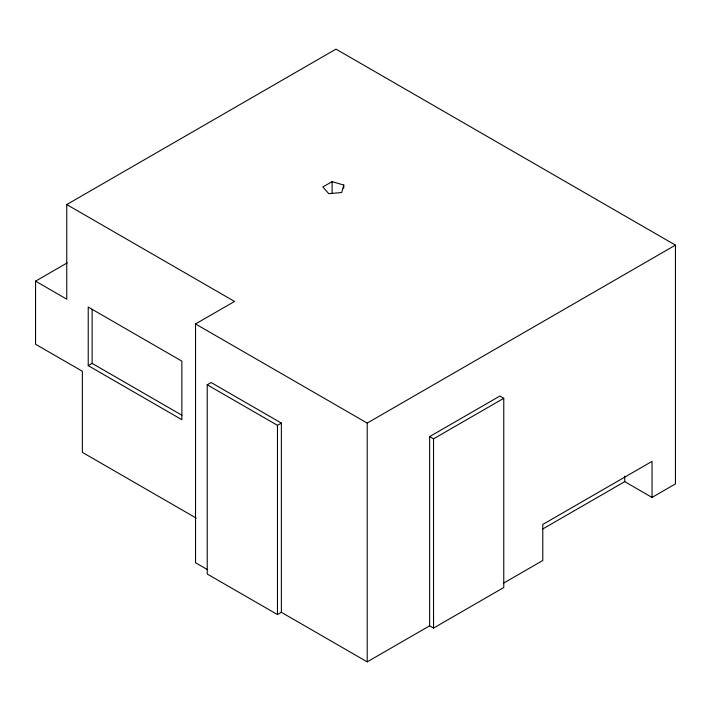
<?xml version="1.0" encoding="UTF-8"?>
<svg xmlns="http://www.w3.org/2000/svg" width="711" height="711" viewBox="0 0 711 711"><rect width="100%" height="100%" fill="white"/><g stroke="black" fill="none" stroke-linecap="round" stroke-linejoin="round"><path stroke-width="1.07" d="M343.76 185.056L341.715 192.512L328.802 193.694L322.865 186.966L332.108 181.625L343.76 185.056L343.76 188.228M196.263 518.123L82.369 452.365L82.369 371.266L35.55 344.24L35.55 281.165L66.763 299.18L66.763 204.564L335.992 49.13L675.45 245.117L675.45 483.907L652.04 497.424L624.729 481.649L542.449 529.153M35.55 281.165L67.261 262.848M88.226 365.641L181.865 419.703L181.865 361.135L88.226 307.063L88.226 365.641L92.128 363.383L181.945 415.242M207.461 569.644L195.525 562.748L195.525 323.958L234.541 301.437L66.763 204.564M281.369 612.313L277.468 614.562L207.23 574.017L207.23 384.784L211.131 382.536L281.369 423.081L281.369 612.313L367.205 661.87L429.631 625.822L433.532 628.08L503.77 587.526L503.77 398.302L499.869 396.045L429.631 436.598L429.631 625.822M207.23 384.784L277.468 425.329L281.369 423.081M195.525 323.958L367.205 423.081L675.45 245.117M429.631 436.598L433.532 438.847L503.77 398.302M503.681 583.073L542.786 560.499L542.786 524.451L652.04 461.377L652.04 497.424M624.729 476.192L624.729 481.649M433.532 438.847L433.532 628.08M367.205 423.081L367.205 661.87M332.108 181.625L332.108 193.285M277.468 425.329L277.468 614.562M92.128 309.232L92.128 363.383"/></g></svg>
